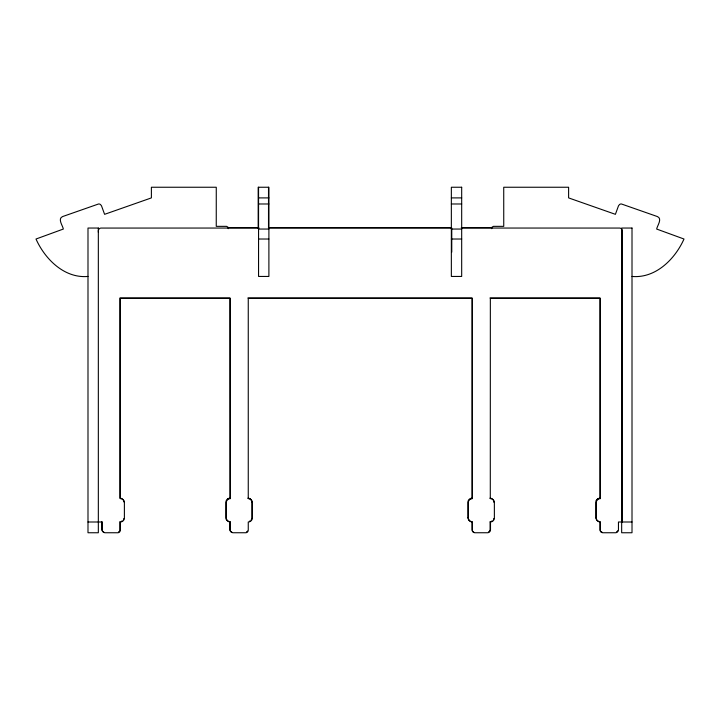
<?xml version="1.0" encoding="UTF-8"?>
<svg xmlns="http://www.w3.org/2000/svg" width="720" height="720" viewBox="0 0 720 720"><rect width="100%" height="100%" fill="white"/><g stroke="black" fill="none" stroke-linecap="round" stroke-linejoin="round"><path stroke-width="1.08" d="M98.334 232.272L98.352 230.535A2.862 2.862 0 0 1 100.827 228.069L258.975 228.042M491.724 228.663L492.075 227.124L493.452 226.35L503.748 226.35L503.73 187.245L568.611 187.245L568.611 197.901L615.402 214.326L618.516 205.776L619.551 204.516A2.727 2.727 0 0 1 621.45 203.985L657.351 216.549C662.733 218.673 657.108 225.918 656.667 229.05L684 239.022C675.009 259.164 655.56 278.577 632.007 276.444M490.293 522L491.841 521.694A4.059 4.059 0 0 0 494.379 518.121L494.361 502.308A4.05 4.05 0 0 0 490.293 498.627L490.347 298.377L600.345 298.377L600.345 498.627A4.059 4.059 0 0 0 596.268 502.443L596.268 518.184A4.059 4.059 0 0 0 600.345 522L600.345 530.163A2.583 2.583 0 0 0 602.766 532.755L615.744 532.746A3.015 3.015 0 0 0 618.453 529.704L618.453 522L632.007 522M258.561 197.901L268.893 197.901M451.35 197.901L461.682 197.901M258.561 203.985L268.893 203.985M451.35 203.985L461.682 203.985M228.015 227.619L258.588 227.619M268.506 227.619L451.368 227.619M461.295 227.619L491.859 227.619M268.893 228.042L451.764 228.042L451.764 252.162M461.682 228.042L619.839 228.06A2.862 2.862 0 0 1 622.305 230.535L622.332 522M258.561 229.05L268.893 229.05M451.35 229.05L461.682 229.05M258.561 239.022L268.893 239.022M451.35 239.022L461.682 239.022M87.993 276.444C64.44 278.577 44.991 259.164 36 239.022L63.333 229.05C62.892 225.918 57.267 218.673 62.649 216.549L98.55 203.985A2.727 2.727 0 0 1 100.449 204.516L101.484 205.776L104.598 214.326L151.389 197.901L151.389 187.245L216.27 187.245L216.252 226.35L226.548 226.35L227.925 227.124L228.276 228.663M247.869 297.954L472.014 297.954L472.014 498.204M489.96 297.954L599.958 297.954L599.958 498.204M87.993 522L102.204 522L102.213 529.704A3.015 3.015 0 0 0 104.922 532.746L117.9 532.755A2.583 2.583 0 0 0 120.312 530.163L120.312 522A4.122 4.122 0 0 0 123.606 520.326A4.059 4.059 0 0 0 124.389 518.184L124.389 502.443A4.059 4.059 0 0 0 123.993 500.949A4.059 4.059 0 0 0 120.312 498.627L120.312 298.377L230.31 298.377L230.364 498.627A4.095 4.095 0 0 0 226.296 502.308L226.287 518.121A4.122 4.122 0 0 0 228.825 521.694L230.364 522M229.176 521.505L228.429 521.271A4.122 4.122 0 0 1 226.269 519.21M493.992 502.452L493.974 501.885A4.095 4.095 0 0 0 491.958 498.762A4.05 4.05 0 0 0 489.906 498.204M101.817 521.577L101.817 529.29A3.015 3.015 0 0 0 103.95 532.206M595.881 517.761L595.881 502.02A4.059 4.059 0 0 1 596.664 499.878M467.937 517.761L467.937 502.02A4.059 4.059 0 0 1 468.72 499.878A4.122 4.122 0 0 1 470.484 498.501A4.059 4.059 0 0 1 471.987 498.231M251.946 502.02L251.946 517.761A4.059 4.059 0 0 1 251.163 519.903M599.958 521.577L599.958 529.74A2.583 2.583 0 0 0 602.37 532.332M490.5 522L490.5 529.731A3.006 3.006 0 0 1 487.728 532.746L474.777 532.746A2.583 2.583 0 0 1 472.401 530.154L472.401 522A4.059 4.059 0 0 1 470.196 521.352A4.122 4.122 0 0 1 468.72 519.678M490.113 521.577L490.113 529.308A3.006 3.006 0 0 1 489.924 530.361M472.014 521.577L472.014 529.74A2.583 2.583 0 0 0 473.895 532.242M268.506 187.245L268.506 228.663M258.561 187.245L258.561 276.444L268.893 276.444L268.893 187.245L258.174 187.245L258.174 228.663M230.157 522L230.157 529.731A3.006 3.006 0 0 0 232.929 532.746L245.88 532.746A2.583 2.583 0 0 0 248.256 530.154L248.256 522A4.059 4.059 0 0 0 252.333 518.184L252.333 502.443A4.059 4.059 0 0 0 248.256 498.627L248.256 298.377L472.401 298.377L472.401 498.627A4.059 4.059 0 0 0 470.844 498.951M229.77 521.577L229.77 529.308A3.006 3.006 0 0 0 231.957 532.224M119.916 521.577L119.916 529.74A2.583 2.583 0 0 1 119.88 530.181M468.747 519.705A4.059 4.059 0 0 1 468.351 518.211L468.324 502.443A4.059 4.059 0 0 1 469.107 500.301A4.122 4.122 0 0 1 470.871 498.924M227.916 498.762A4.05 4.05 0 0 1 229.977 498.204L229.923 297.954L119.916 297.954L119.916 498.204A4.059 4.059 0 0 1 122.121 498.852A4.122 4.122 0 0 1 123.606 500.526M228.618 498.438A4.095 4.095 0 0 0 225.909 501.885L225.891 517.698A4.059 4.059 0 0 0 226.656 519.867M119.538 531.099A2.583 2.583 0 0 1 119.25 531.495M118.89 531.819A2.583 2.583 0 0 1 118.467 532.071M493.866 518.481A4.059 4.059 0 0 1 493.605 519.21M492.147 520.893A4.059 4.059 0 0 1 491.481 521.244M617.661 530.82A3.015 3.015 0 0 1 617.337 531.279M616.932 531.675A3.015 3.015 0 0 1 616.455 531.99M489.681 530.874A3.006 3.006 0 0 1 489.348 531.333M488.934 531.711A3.006 3.006 0 0 1 488.448 532.017M247.5 531.081A2.583 2.583 0 0 1 247.212 531.477M246.852 531.801A2.583 2.583 0 0 1 246.447 532.062M471.222 521.505A4.059 4.059 0 0 1 467.964 517.788M250.092 520.902A4.059 4.059 0 0 1 249.417 521.253M247.869 498.204A4.059 4.059 0 0 1 250.065 498.852M251.136 499.851A4.059 4.059 0 0 1 251.919 501.993M249.399 498.501A4.122 4.122 0 0 1 251.55 500.526M597.735 498.879A4.059 4.059 0 0 1 599.931 498.231M596.277 500.526A4.122 4.122 0 0 1 598.428 498.501M599.166 521.505A4.059 4.059 0 0 1 595.908 517.788M123.579 500.499A4.059 4.059 0 0 1 123.966 501.993M123.867 518.535A4.059 4.059 0 0 1 123.606 519.255M122.139 520.911A4.059 4.059 0 0 1 121.482 521.253M461.682 187.245L451.35 187.245L451.35 276.444L461.682 276.444L461.682 187.245M98.334 228.042L87.993 228.042L87.993 532.755L98.334 532.755L98.334 228.042M632.007 228.042L621.666 228.042L621.666 532.755L632.007 532.755L632.007 228.042"/></g></svg>
